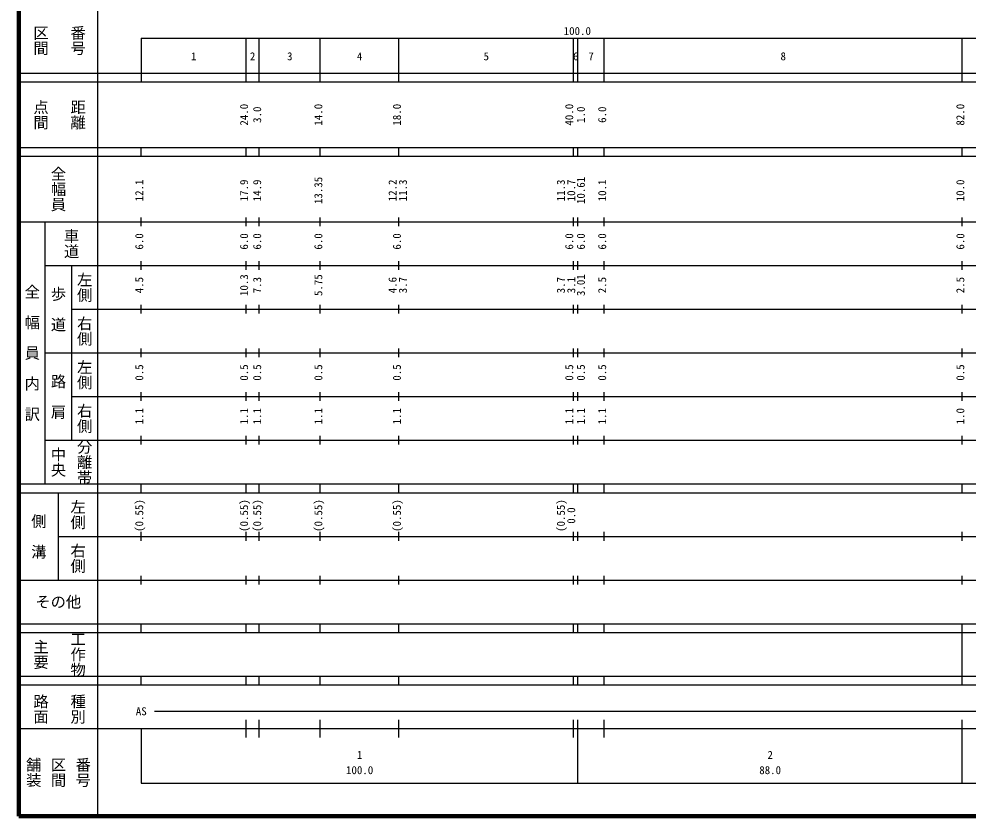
# Model space of a CAD drawing. Units: millimetres on the paper, enlarged 1000 times. Extents: x 40000 to 680000, y 20000 to 380000.
# Drawn here: x 40000 to 257306, y 20000 to 202409 of the extents above; entities that cross this region are included whole.
import ezdxf
from ezdxf.enums import TextEntityAlignment as Align

# ---------------------------------------------------------------- set-up
doc = ezdxf.new("R2010")
doc.units = ezdxf.units.MM
doc.header["$LTSCALE"] = 1000
doc.layers.add('M-TTL', color=2, linetype='Continuous', lineweight=140)
doc.layers.add('M-TTL-BAND', color=7, linetype='Continuous', lineweight=25)
doc.styles.add('@ＭＳ ゴシック', font='')
doc.styles.add('ＭＳ ゴシック', font='')
doc.styles.get('@ＭＳ ゴシック').set_extended_font_data('@MS Gothic')
doc.styles.get('ＭＳ ゴシック').set_extended_font_data('MS Gothic')

msp = doc.modelspace()

# ---------------------------------------------------------------- linework, layer by layer
at = {"layer": 'M-TTL'}
for p, q in [((40000, 380000), (40000, 20000)), ((40000, 20000), (680000, 20000))]:
    msp.add_line(p, q, dxfattribs=at)
at = {"layer": 'M-TTL-BAND'}
for p, q in [((58000, 370000), (58000, 20000)), ((68000, 198000), (579000, 198000)), ((68000, 198000), (68000, 188000)), ((92000, 188000), (92000, 198000)), ((95000, 188000), (95000, 198000)), ((109000, 188000), (109000, 198000)), ((127000, 188000), (127000, 198000)), ((167000, 188000), (167000, 198000)), ((168000, 188000), (168000, 198000)), ((174000, 188000), (174000, 198000)), ((256000, 188000), (256000, 198000)), ((40000, 190000), (579000, 190000)), ((40000, 188000), (579000, 188000)), ((40000, 173000), (579000, 173000)), ((68000, 171000), (68000, 173000)), ((92000, 171000), (92000, 173000)), ((95000, 171000), (95000, 173000)), ((109000, 171000), (109000, 173000)), ((127000, 171000), (127000, 173000)), ((167000, 171000), (167000, 173000)), ((168000, 171000), (168000, 173000)), ((174000, 171000), (174000, 173000)), ((256000, 171000), (256000, 173000)), ((40000, 171000), (579000, 171000)), ((68000, 155000), (68000, 157000)), ((92000, 155000), (92000, 157000)), ((95000, 155000), (95000, 157000)), ((109000, 155000), (109000, 157000)), ((127000, 155000), (127000, 157000)), ((167000, 155000), (167000, 157000)), ((168000, 155000), (168000, 157000)), ((174000, 155000), (174000, 157000)), ((256000, 155000), (256000, 157000)), ((40000, 156000), (579000, 156000)), ((46000, 96000), (46000, 156000)), ((46000, 146000), (579000, 146000)), ((52000, 146000), (52000, 106000)), ((68000, 145000), (68000, 147000)), ((92000, 145000), (92000, 147000)), ((95000, 145000), (95000, 147000)), ((109000, 145000), (109000, 147000)), ((127000, 145000), (127000, 147000)), ((167000, 145000), (167000, 147000)), ((168000, 145000), (168000, 147000)), ((174000, 145000), (174000, 147000)), ((256000, 145000), (256000, 147000)), ((68000, 135000), (68000, 137000)), ((92000, 135000), (92000, 137000)), ((95000, 135000), (95000, 137000)), ((109000, 135000), (109000, 137000)), ((127000, 135000), (127000, 137000)), ((167000, 135000), (167000, 137000)), ((168000, 135000), (168000, 137000)), ((174000, 135000), (174000, 137000)), ((256000, 135000), (256000, 137000)), ((52000, 136000), (579000, 136000)), ((68000, 125000), (68000, 127000)), ((92000, 125000), (92000, 127000)), ((95000, 125000), (95000, 127000)), ((109000, 125000), (109000, 127000)), ((127000, 125000), (127000, 127000)), ((167000, 125000), (167000, 127000)), ((168000, 125000), (168000, 127000)), ((174000, 125000), (174000, 127000)), ((256000, 125000), (256000, 127000)), ((46000, 126000), (579000, 126000)), ((52000, 116000), (579000, 116000)), ((68000, 115000), (68000, 117000)), ((92000, 115000), (92000, 117000)), ((95000, 115000), (95000, 117000)), ((109000, 115000), (109000, 117000)), ((127000, 115000), (127000, 117000)), ((167000, 115000), (167000, 117000)), ((168000, 115000), (168000, 117000)), ((174000, 115000), (174000, 117000)), ((256000, 115000), (256000, 117000)), ((68000, 105000), (68000, 107000)), ((92000, 105000), (92000, 107000)), ((95000, 105000), (95000, 107000)), ((109000, 105000), (109000, 107000)), ((127000, 105000), (127000, 107000)), ((167000, 105000), (167000, 107000)), ((168000, 105000), (168000, 107000)), ((174000, 105000), (174000, 107000)), ((256000, 105000), (256000, 107000)), ((46000, 106000), (579000, 106000)), ((40000, 96000), (579000, 96000)), ((68000, 94000), (68000, 96000)), ((92000, 94000), (92000, 96000)), ((95000, 94000), (95000, 96000)), ((109000, 94000), (109000, 96000)), ((127000, 94000), (127000, 96000)), ((167000, 94000), (167000, 96000)), ((168000, 94000), (168000, 96000)), ((174000, 94000), (174000, 96000)), ((256000, 94000), (256000, 96000)), ((40000, 94000), (579000, 94000)), ((49000, 94000), (49000, 74000)), ((68000, 83000), (68000, 85000)), ((92000, 83000), (92000, 85000)), ((95000, 83000), (95000, 85000)), ((109000, 83000), (109000, 85000)), ((127000, 83000), (127000, 85000)), ((167000, 83000), (167000, 85000)), ((168000, 83000), (168000, 85000)), ((174000, 83000), (174000, 85000)), ((256000, 83000), (256000, 85000)), ((49000, 84000), (579000, 84000)), ((40000, 74000), (579000, 74000)), ((68000, 73000), (68000, 75000)), ((92000, 73000), (92000, 75000)), ((95000, 73000), (95000, 75000)), ((109000, 73000), (109000, 75000)), ((127000, 73000), (127000, 75000)), ((167000, 73000), (167000, 75000)), ((168000, 73000), (168000, 75000)), ((174000, 73000), (174000, 75000)), ((256000, 73000), (256000, 75000)), ((40000, 64000), (579000, 64000)), ((68000, 62000), (68000, 64000)), ((92000, 62000), (92000, 64000)), ((95000, 62000), (95000, 64000)), ((109000, 62000), (109000, 64000)), ((127000, 62000), (127000, 64000)), ((167000, 62000), (167000, 64000)), ((168000, 62000), (168000, 64000)), ((174000, 62000), (174000, 64000)), ((256000, 62000), (256000, 64000)), ((40000, 62000), (579000, 62000)), ((256000, 52000), (256000, 62000)), ((40000, 52000), (579000, 52000)), ((40000, 50000), (579000, 50000)), ((68000, 50000), (68000, 52000)), ((92000, 50000), (92000, 52000)), ((95000, 50000), (95000, 52000)), ((109000, 50000), (109000, 52000)), ((127000, 50000), (127000, 52000)), ((167000, 50000), (167000, 52000)), ((168000, 50000), (168000, 52000)), ((174000, 50000), (174000, 52000)), ((256000, 50000), (256000, 52000)), ((71000, 44000), (565000, 44000)), ((92000, 38000), (92000, 42000)), ((95000, 38000), (95000, 42000)), ((109000, 38000), (109000, 42000)), ((127000, 38000), (127000, 42000)), ((167000, 38000), (167000, 42000)), ((168000, 27500), (168000, 42000)), ((174000, 38000), (174000, 42000)), ((256000, 27500), (256000, 42000)), ((40000, 40000), (579000, 40000)), ((68000, 40000), (68000, 27500)), ((68000, 27500), (579000, 27500))]:
    msp.add_line(p, q, dxfattribs=at)

# ---------------------------------------------------------------- texts
at = {"layer": 'M-TTL-BAND', "style": '@ＭＳ ゴシック'}
for s, p in [('区間', (45000, 197500)), ('番号', (53500, 197500)), ('点間', (45000, 180500)), ('距離', (53500, 180500)), ('全幅員', (49000, 163500)), ('車道', (52000, 151000)), ('左側', (55000, 141000)), ('全\u3000幅\u3000員\u3000内\u3000訳', (43000, 126000)), ('歩\u3000道', (49000, 136000)), ('右側', (55000, 131000)), ('左側', (55000, 121000)), ('路\u3000肩', (49000, 116000)), ('右側', (55000, 111000)), ('中央', (49000, 101000)), ('分離帯', (55000, 101000)), ('左側', (53500, 89000)), ('側\u3000溝', (44500, 84000)), ('右側', (53500, 79000)), ('工作物', (53500, 57000)), ('主要', (45000, 57000)), ('路面', (45000, 44500)), ('種別', (53500, 44500)), ('舗装', (43333, 30000)), ('区間', (49000, 30000)), ('番号', (54667, 30000))]:
    msp.add_text(s, height=2566, rotation=270, dxfattribs=at).set_placement(p, align=Align.MIDDLE_CENTER)
at = {"layer": 'M-TTL-BAND', "style": 'ＭＳ ゴシック'}
for s, p in [('100.0', (167844, 198195)), ('1', (80000, 192405)), ('2', (93500, 192405)), ('3', (102000, 192405)), ('4', (118000, 192405)), ('5', (147000, 192405)), ('6', (167500, 192405)), ('7', (171000, 192405)), ('8', (215000, 192405)), ('AS', (68000, 42500)), ('1', (118000, 32523)), ('2', (212000, 32523)), ('100.0', (118000, 29033)), ('88.0', (212000, 29033))]:
    msp.add_text(s, height=1833, dxfattribs=at).set_placement(p, align=Align.BOTTOM_CENTER)
for s, p in [('24.0', (93000, 180500)), ('14.0', (110000, 180500)), ('18.0', (128000, 180500)), ('40.0', (167453, 180500)), ('82.0', (257000, 180500)), ('3.0', (96000, 180500)), ('1.0', (170118, 180500)), ('6.0', (175000, 180500)), ('12.1', (69000, 163174)), ('17.9', (93000, 163174)), ('14.9', (96000, 163174)), ('13.35', (110000, 163174)), ('12.2', (127000, 163174)), ('11.3', (129370, 163174)), ('11.3', (165542, 163174)), ('10.7', (167912, 163174)), ('10.61', (170118, 163174)), ('10.1', (175000, 163174)), ('10.0', (257000, 163174)), ('6.0', (69000, 151500)), ('6.0', (93000, 151500)), ('6.0', (96000, 151500)), ('6.0', (110000, 151500)), ('6.0', (128000, 151500)), ('6.0', (167453, 151500)), ('6.0', (170118, 151500)), ('6.0', (175000, 151500)), ('6.0', (257000, 151500)), ('10.3', (93000, 141500)), ('5.75', (110000, 141500)), ('3.01', (170118, 141500)), ('4.5', (69000, 141500)), ('7.3', (96000, 141500)), ('4.6', (127000, 141500)), ('3.7', (129370, 141500)), ('3.7', (165542, 141500)), ('3.1', (167912, 141500)), ('2.5', (175000, 141500)), ('2.5', (257000, 141500)), ('0.5', (69000, 121500)), ('0.5', (93000, 121500)), ('0.5', (96000, 121500)), ('0.5', (110000, 121500)), ('0.5', (128000, 121500)), ('0.5', (167453, 121500)), ('0.5', (170118, 121500)), ('0.5', (175000, 121500)), ('0.5', (257000, 121500)), ('1.1', (69000, 111500)), ('1.1', (93000, 111500)), ('1.1', (96000, 111500)), ('1.1', (110000, 111500)), ('1.1', (128000, 111500)), ('1.1', (167453, 111500)), ('1.1', (170118, 111500)), ('1.1', (175000, 111500)), ('1.0', (257000, 111500)), ('(0.55)', (69000, 88764)), ('(0.55)', (93000, 88764)), ('(0.55)', (96000, 88764)), ('(0.55)', (110000, 88764)), ('(0.55)', (128000, 88764)), ('(0.55)', (165542, 88764)), ('0.0', (167912, 88764))]:
    msp.add_text(s, height=1833, rotation=90, dxfattribs=at).set_placement(p, align=Align.BOTTOM_CENTER)
msp.add_text('その他', height=2566, dxfattribs=at).set_placement((49000, 69000), align=Align.MIDDLE_CENTER)

doc.saveas('drawing.dxf')
